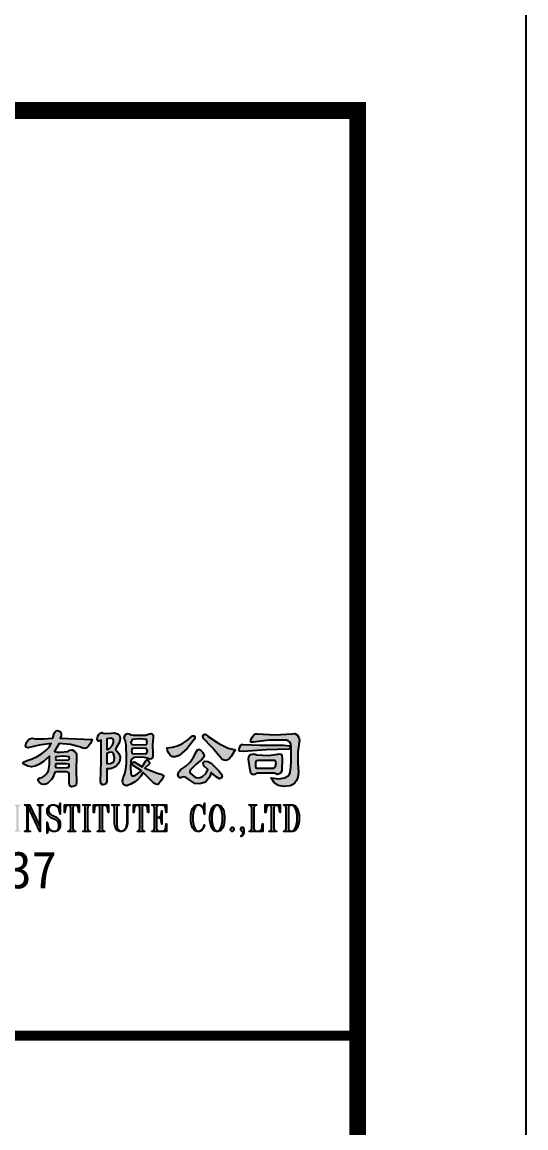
# Model space of a CAD drawing. Extents: x 1252172 to 1336272, y -987752 to -826269.
# Drawn here: x 1333277 to 1336272, y -869271 to -862699 of the extents above; entities that cross this region are included whole.
import ezdxf
from ezdxf.enums import TextEntityAlignment as Align

# ---------------------------------------------------------------- set-up
doc = ezdxf.new("R2010")
doc.units = 0
doc.header["$LTSCALE"] = 1000
for name, color, linetype in [('BTTK', 7, 'Continuous'), ('Logo', 4, 'Continuous'), ('PUB_TITLE', 7, 'Continuous'), ('电-标注', 1, 'Continuous')]:
    doc.layers.add(name, color=color, linetype=linetype)
doc.layers.add('yichutu', color=7, linetype='Continuous', true_color=0xffffff, plot=False)
doc.styles.add('HT', font='')
doc.styles.add('HZ(TK)', font='geniso.shx', dxfattribs={"width": 0.9, "bigfont": 'hztxt.shx'})
doc.styles.get('HT').set_extended_font_data('SimHei')

# ---------------------------------------------------------------- blocks, each defined once
blk = doc.blocks.new('vhtemplate_2020年新竖式图框_A1')
at = {"layer": 'Logo'}
h = blk.add_hatch(color=4, dxfattribs=at)
h.dxf.hatch_style = 1
h.paths.add_polyline_path([(812.332, 545.3), (812.057, 545.113), (811.828, 545.019), (811.607, 544.988), (811.395, 545.019), (811.191, 545.113), (811.124, 545.165), (811.124, 545.238), (811.182, 545.29), (811.357, 545.362), (811.663, 545.461), (811.949, 545.592), (812.213, 545.753), (812.457, 545.946), (812.657, 546.154), (812.79, 546.362), (812.074, 546.279), (811.391, 546.112), (811.291, 546.143), (811.257, 546.237), (811.32, 546.422), (811.407, 546.56), (811.52, 546.651), (811.657, 546.695), (811.824, 546.654), (812.324, 546.643), (812.89, 546.695), (812.957, 546.987), (813.013, 547.073), (813.082, 547.122), (813.163, 547.135), (813.257, 547.112), (813.336, 547.039), (813.373, 546.945), (813.369, 546.831), (813.323, 546.695), (815.223, 546.612), (815.114, 546.362), (814.989, 546.196), (814.898, 546.115), (814.789, 546.081), (814.665, 546.094), (814.523, 546.154), (813.94, 546.31), (813.257, 546.362), (812.99, 545.904), (813.132, 545.852), (813.29, 545.862), (813.79, 545.904), (813.898, 545.966), (814.023, 545.987), (814.19, 545.904), (814.281, 545.779), (814.29, 545.571), (814.273, 544.79), (814.29, 544.03), (814.277, 543.938), (814.24, 543.873), (814.09, 543.821), (813.988, 543.803), (813.915, 543.832), (813.871, 543.907), (813.856, 544.03), (813.856, 544.613), (813.781, 544.675), (813.69, 544.696), (813.123, 544.696), (813.015, 544.665), (812.957, 544.571), (812.894, 544.394), (812.807, 544.238), (812.694, 544.102), (812.557, 543.988), (812.39, 543.936), (812.224, 543.946), (812.065, 544.071), (811.99, 544.196), (812.024, 544.269), (812.124, 544.321), (812.28, 544.378), (812.415, 544.467), (812.53, 544.587), (812.623, 544.738), (812.69, 545.144), (812.69, 545.612)])
h.paths.add_polyline_path([(813.023, 545.04), (813.057, 544.946), (813.398, 544.925), (813.69, 544.946), (813.775, 544.941), (813.831, 544.967), (813.859, 545.024), (813.856, 545.113), (813.806, 545.146), (813.656, 545.165), (813.057, 545.154)], flags=16)
h.paths.add_polyline_path([(813.04, 545.487), (813.057, 545.404), (813.432, 545.383), (813.823, 545.404), (813.865, 545.467), (813.856, 545.571), (813.507, 545.612), (813.057, 545.571)], flags=16)
h = blk.add_hatch(color=4, dxfattribs=at)
h.dxf.hatch_style = 1
h.paths.add_polyline_path([(817.53, 546.883), (817.655, 546.862), (818.388, 546.862), (818.622, 546.945), (818.724, 546.964), (818.797, 546.935), (818.84, 546.859), (818.855, 546.737), (818.797, 546.289), (818.822, 545.779), (818.822, 545.618), (818.788, 545.508), (818.722, 545.451), (818.622, 545.446), (818.48, 545.508), (818.322, 545.529), (818.013, 545.55), (817.689, 545.529), (817.564, 545.435), (817.522, 545.321), (817.505, 544.936), (817.522, 544.613), (817.532, 544.524), (817.564, 544.467), (817.616, 544.441), (817.689, 544.446), (817.922, 544.561), (818.155, 544.738), (817.655, 545.071), (817.622, 545.146), (817.622, 545.206), (817.655, 545.251), (817.722, 545.279), (818.188, 544.988), (818.388, 545.321), (818.463, 545.394), (818.555, 545.362), (818.638, 545.269), (818.622, 545.154), (818.355, 544.904), (818.988, 544.654), (819.363, 544.519), (819.488, 544.446), (819.346, 544.186), (819.188, 543.988), (819.099, 543.936), (818.996, 543.946), (818.882, 544.019), (818.755, 544.155), (818.255, 544.654), (818.122, 544.438), (817.955, 544.248), (817.755, 544.084), (817.522, 543.946), (817.264, 543.863), (817.166, 543.884), (817.089, 543.946), (817.037, 544.032), (817.014, 544.123), (817.055, 544.321), (817.155, 544.568), (817.222, 544.852), (817.255, 545.172), (817.255, 545.529), (817.239, 546.279), (817.193, 546.529), (817.122, 546.695), (817.153, 546.836), (817.214, 546.924), (817.303, 546.961), (817.422, 546.945)])
h.paths.add_polyline_path([(817.555, 545.935), (817.589, 545.779), (818.022, 545.758), (818.455, 545.779), (818.505, 545.914), (818.455, 546.071), (817.955, 546.091), (817.589, 546.071)], flags=16)
h.paths.add_polyline_path([(818.005, 546.3), (818.455, 546.321), (818.488, 546.477), (818.455, 546.612), (818.005, 546.654), (817.589, 546.612), (817.522, 546.456), (817.539, 546.386), (817.589, 546.321)], flags=16)
h.paths.add_polyline_path([(816.872, 546.539), (816.822, 546.404), (816.639, 546.112), (816.61, 546.029), (816.622, 545.987), (816.806, 545.779), (816.889, 545.571), (816.872, 545.362), (816.756, 545.154), (816.626, 545.011), (816.472, 544.915), (816.293, 544.865), (816.089, 544.863), (816.089, 544.113), (816.062, 544.022), (816.014, 543.957), (815.856, 543.905), (815.756, 543.977), (815.723, 544.113), (815.764, 545.31), (815.756, 546.57), (815.656, 546.529), (815.61, 546.505), (815.573, 546.518), (815.523, 546.654), (815.564, 546.802), (815.623, 546.914), (815.698, 546.99), (815.789, 547.029), (815.875, 546.979), (815.997, 546.956), (816.356, 546.987), (816.547, 546.997), (816.722, 546.945), (816.847, 546.841), (816.889, 546.695)])
h.paths.add_polyline_path([(816.089, 545.154), (816.293, 545.178), (816.439, 545.248), (816.526, 545.365), (816.556, 545.529), (816.489, 545.758), (816.431, 545.826), (816.356, 545.862), (816.222, 545.841), (816.089, 545.779)], flags=16)
h.paths.add_polyline_path([(816.089, 545.987), (816.272, 546.102), (816.422, 546.279), (816.483, 546.43), (816.497, 546.55), (816.466, 546.638), (816.389, 546.695), (816.089, 546.654)], flags=16)
h = blk.add_hatch(color=4, dxfattribs=at)
h.dxf.hatch_style = 1
h.paths.add_polyline_path([(821.796, 545.841), (821.854, 545.696), (821.873, 545.633), (821.862, 545.571), (821.754, 545.446), (821.396, 545.133), (821.054, 544.779), (821.021, 544.675), (821.054, 544.613), (821.287, 544.404), (821.394, 544.342), (821.512, 544.321), (821.644, 544.342), (821.787, 544.404), (821.996, 544.613), (822.087, 544.821), (821.887, 545.019), (821.837, 545.11), (821.821, 545.196), (821.829, 545.29), (821.921, 545.321), (822.096, 545.31), (822.287, 545.196), (822.754, 544.738), (822.887, 544.571), (822.954, 544.446), (822.912, 544.321), (822.787, 544.279), (822.595, 544.394), (822.287, 544.654), (822.254, 544.509), (822.187, 544.363), (821.954, 544.071), (821.629, 543.967), (821.321, 543.988), (821.021, 544.196), (820.763, 544.363), (820.665, 544.384), (820.588, 544.363), (820.496, 544.324), (820.421, 544.332), (820.363, 544.386), (820.321, 544.488), (820.363, 544.696), (820.488, 544.821), (820.783, 545.014), (821.038, 545.258), (821.25, 545.555), (821.421, 545.904), (821.475, 545.985), (821.537, 546.019), (821.608, 546.005), (821.687, 545.946)])
h.paths.add_polyline_path([(819.988, 546.154), (820.288, 546.227), (820.588, 546.362), (820.888, 546.56), (821.187, 546.82), (821.254, 546.831), (821.321, 546.779), (821.329, 546.695), (821.287, 546.612), (820.863, 546.081), (820.388, 545.654), (820.154, 545.571), (819.988, 545.571), (819.857, 545.683), (819.763, 545.81), (819.707, 545.953), (819.688, 546.112)])
h.paths.add_polyline_path([(822.754, 546.362), (823.312, 546.102), (823.72, 545.987), (823.491, 545.599), (823.379, 545.474), (823.27, 545.394), (823.163, 545.359), (823.058, 545.37), (822.955, 545.427), (822.854, 545.529), (822.362, 546.133), (821.821, 546.695), (821.796, 546.81), (821.854, 546.904), (821.908, 546.927), (821.971, 546.914), (822.121, 546.779)])
h = blk.add_hatch(color=4, dxfattribs=at)
h.dxf.hatch_style = 1
h.paths.add_polyline_path([(826.069, 546.883), (827.119, 546.945), (827.261, 546.966), (827.419, 546.862), (827.527, 546.654), (827.538, 546.55), (827.519, 546.445), (827.452, 545.862), (827.452, 545.196), (827.486, 544.675), (827.452, 544.363), (827.373, 544.175), (827.269, 544.03), (827.14, 543.925), (826.986, 543.863), (826.615, 543.813), (826.303, 543.873), (826.048, 544.043), (825.853, 544.321), (826.311, 544.279), (826.652, 544.321), (826.877, 544.446), (826.946, 544.54), (826.986, 544.654), (827.036, 544.977), (827.052, 545.279), (827.052, 546.196), (827.021, 546.344), (826.961, 546.456), (826.871, 546.531), (826.752, 546.57), (825.744, 546.56), (824.786, 546.445), (824.67, 546.456), (824.649, 546.5), (824.653, 546.57), (824.728, 546.75), (824.82, 546.872), (824.928, 546.938), (825.053, 546.945)])
h.paths.add_polyline_path([(825.203, 546.268), (826.586, 546.279), (826.952, 546.237), (826.986, 546.112), (826.969, 546.05), (826.919, 546.029), (825.553, 545.998), (824.187, 545.904), (823.978, 545.914), (823.943, 545.959), (823.953, 546.029), (824.045, 546.248), (824.109, 546.302), (824.187, 546.321)])
h.paths.add_polyline_path([(824.845, 545.748), (824.986, 545.696), (825.703, 545.664), (826.253, 545.737), (826.319, 545.758), (826.452, 545.737), (826.502, 545.633), (826.519, 545.487), (826.486, 544.738), (826.386, 544.581), (826.219, 544.529), (826.053, 544.613), (825.02, 544.613), (824.886, 544.529), (824.745, 544.529), (824.653, 544.613), (824.586, 544.904), (824.52, 545.446), (824.534, 545.573), (824.578, 545.664), (824.651, 545.719), (824.753, 545.737)])
h.paths.add_polyline_path([(825.086, 545.362), (824.978, 545.331), (824.92, 545.238), (824.92, 544.988), (824.945, 544.925), (824.986, 544.904), (826.019, 544.904), (826.103, 544.967), (826.153, 545.154), (826.136, 545.29), (826.086, 545.362)], flags=16)
h = blk.add_hatch(color=4, dxfattribs=at)
h.dxf.hatch_style = 1
h.paths.add_polyline_path([(810.562, 541.131), (810.562, 541.165), (810.612, 541.165), (810.678, 541.21), (810.71, 541.302), (810.71, 542.563), (810.678, 542.655), (810.612, 542.7), (810.562, 542.7), (810.562, 542.734), (810.989, 542.734), (810.989, 542.7), (810.939, 542.7), (810.874, 542.655), (810.842, 542.563), (810.842, 541.302), (810.874, 541.21), (810.939, 541.165), (810.989, 541.165), (810.989, 541.131)])
h.paths.add_polyline_path([(812.234, 542.7), (812.136, 542.632), (812.136, 541.131), (812.117, 541.131), (811.387, 542.661), (811.387, 541.233), (811.484, 541.165), (811.535, 541.165), (811.535, 541.131), (811.214, 541.131), (811.214, 541.165), (811.264, 541.165), (811.362, 541.233), (811.362, 542.632), (811.264, 542.7), (811.214, 542.7), (811.214, 542.734), (811.487, 542.734), (812.111, 541.428), (812.111, 542.632), (812.014, 542.7), (811.963, 542.7), (811.963, 542.734), (812.284, 542.734), (812.284, 542.7)])
h.paths.add_polyline_path([(813.268, 541.287), (813.209, 541.208), (813.044, 541.131), (812.88, 541.131), (812.715, 541.208), (812.619, 541.34), (812.549, 541.044), (812.549, 541.701), (812.625, 541.381), (812.728, 541.237), (812.884, 541.165), (813.041, 541.165), (813.194, 541.237), (813.245, 541.377), (813.245, 541.592), (813.194, 541.734), (813.092, 541.805), (812.769, 541.956), (812.606, 542.109), (812.549, 542.264), (812.549, 542.5), (812.659, 542.657), (812.827, 542.734), (812.991, 542.734), (813.156, 542.657), (813.252, 542.525), (813.322, 542.822), (813.322, 542.164), (813.246, 542.484), (813.144, 542.628), (812.988, 542.7), (812.83, 542.7), (812.677, 542.628), (812.626, 542.489), (812.626, 542.348), (812.677, 542.207), (812.779, 542.135), (813.102, 541.985), (813.266, 541.832), (813.322, 541.675), (813.322, 541.443)])
h.paths.add_polyline_path([(814.431, 542.267), (814.396, 542.561), (814.37, 542.615), (814.324, 542.657), (814.177, 542.7), (814.113, 542.655), (814.081, 542.563), (814.081, 541.302), (814.113, 541.21), (814.178, 541.165), (814.229, 541.165), (814.229, 541.131), (813.801, 541.131), (813.801, 541.165), (813.851, 541.165), (813.917, 541.21), (813.949, 541.302), (813.949, 542.563), (813.917, 542.655), (813.853, 542.7), (813.706, 542.657), (813.66, 542.615), (813.634, 542.561), (813.599, 542.267), (813.574, 542.269), (813.574, 542.734), (814.455, 542.734), (814.455, 542.269)])
h.paths.add_polyline_path([(814.667, 541.131), (814.667, 541.165), (814.717, 541.165), (814.782, 541.21), (814.814, 541.302), (814.814, 542.563), (814.782, 542.655), (814.717, 542.7), (814.667, 542.7), (814.667, 542.734), (815.094, 542.734), (815.094, 542.7), (815.044, 542.7), (814.978, 542.655), (814.946, 542.563), (814.946, 541.302), (814.978, 541.21), (815.044, 541.165), (815.094, 541.165), (815.094, 541.131)])
h.paths.add_polyline_path([(816.162, 542.267), (816.127, 542.561), (816.101, 542.615), (816.055, 542.657), (815.908, 542.7), (815.844, 542.655), (815.812, 542.563), (815.812, 541.302), (815.844, 541.21), (815.91, 541.165), (815.96, 541.165), (815.96, 541.131), (815.532, 541.131), (815.532, 541.165), (815.583, 541.165), (815.648, 541.21), (815.68, 541.302), (815.68, 542.563), (815.648, 542.655), (815.584, 542.7), (815.437, 542.657), (815.391, 542.615), (815.365, 542.561), (815.33, 542.267), (815.306, 542.269), (815.306, 542.734), (816.186, 542.734), (816.186, 542.269)])
h.paths.add_polyline_path([(817.417, 542.7), (817.319, 542.632), (817.319, 541.594), (817.264, 541.363), (817.152, 541.208), (816.987, 541.131), (816.878, 541.131), (816.878, 541.145), (816.874, 541.131), (816.712, 541.208), (816.6, 541.363), (816.546, 541.594), (816.546, 542.563), (816.513, 542.655), (816.448, 542.7), (816.398, 542.7), (816.398, 542.734), (816.825, 542.734), (816.825, 542.7), (816.775, 542.7), (816.709, 542.655), (816.677, 542.563), (816.677, 541.524), (816.728, 541.306), (816.779, 541.237), (816.881, 541.165), (816.984, 541.165), (817.14, 541.237), (817.242, 541.381), (817.294, 541.599), (817.294, 542.632), (817.196, 542.7), (817.146, 542.7), (817.146, 542.734), (817.467, 542.734), (817.467, 542.7)])
h.paths.add_polyline_path([(818.535, 542.267), (818.5, 542.561), (818.474, 542.615), (818.428, 542.657), (818.281, 542.7), (818.217, 542.655), (818.185, 542.563), (818.185, 541.302), (818.217, 541.21), (818.283, 541.165), (818.333, 541.165), (818.333, 541.131), (817.905, 541.131), (817.905, 541.165), (817.956, 541.165), (818.021, 541.21), (818.053, 541.302), (818.053, 542.563), (818.021, 542.655), (817.957, 542.7), (817.81, 542.657), (817.765, 542.615), (817.738, 542.561), (817.703, 542.267), (817.679, 542.269), (817.679, 542.734), (818.56, 542.734), (818.56, 542.269)])
h.paths.add_polyline_path([(818.771, 541.131), (818.771, 541.165), (818.821, 541.165), (818.887, 541.21), (818.919, 541.302), (818.919, 542.563), (818.887, 542.655), (818.821, 542.7), (818.771, 542.7), (818.771, 542.734), (819.638, 542.734), (819.638, 542.269), (819.614, 542.267), (819.579, 542.561), (819.552, 542.615), (819.507, 542.657), (819.357, 542.7), (819.148, 542.7), (819.082, 542.655), (819.05, 542.563), (819.05, 541.987), (819.143, 541.987), (819.281, 542.036), (819.294, 542.054), (819.371, 542.374), (819.371, 541.567), (819.294, 541.887), (819.281, 541.903), (819.143, 541.952), (819.05, 541.952), (819.05, 541.302), (819.082, 541.21), (819.148, 541.165), (819.357, 541.165), (819.507, 541.208), (819.552, 541.251), (819.579, 541.304), (819.614, 541.599), (819.638, 541.596), (819.638, 541.131)])
h = blk.add_hatch(color=4, dxfattribs=at)
h.dxf.hatch_style = 1
h.paths.add_polyline_path([(821.829, 542.484), (821.725, 542.628), (821.622, 542.7), (821.468, 542.7), (821.366, 542.63), (821.262, 542.412), (821.21, 542.117), (821.21, 541.748), (821.262, 541.453), (821.366, 541.235), (821.468, 541.165), (821.622, 541.165), (821.725, 541.237), (821.829, 541.383), (821.882, 541.53), (821.904, 541.513), (821.85, 541.361), (821.74, 541.208), (821.628, 541.131), (821.46, 541.133), (821.298, 541.208), (821.186, 541.361), (821.133, 541.516), (821.078, 541.744), (821.078, 542.121), (821.133, 542.35), (821.186, 542.504), (821.298, 542.657), (821.462, 542.734), (821.628, 542.734), (821.74, 542.657), (821.835, 542.525), (821.905, 542.822), (821.905, 542.164)])
h.paths.add_polyline_path([(823.039, 541.516), (822.983, 541.361), (822.872, 541.208), (822.709, 541.131), (822.595, 541.131), (822.594, 541.133), (822.432, 541.208), (822.32, 541.361), (822.265, 541.516), (822.211, 541.818), (822.211, 542.047), (822.265, 542.35), (822.32, 542.504), (822.432, 542.657), (822.595, 542.734), (822.709, 542.734), (822.71, 542.732), (822.872, 542.657), (822.983, 542.504), (823.039, 542.35), (823.092, 542.047), (823.092, 541.818)])
h.paths.add_polyline_path([(822.961, 542.117), (822.909, 542.412), (822.805, 542.63), (822.702, 542.7), (822.601, 542.7), (822.499, 542.63), (822.395, 542.412), (822.343, 542.117), (822.343, 541.748), (822.395, 541.453), (822.499, 541.235), (822.601, 541.165), (822.702, 541.165), (822.805, 541.235), (822.909, 541.453), (822.961, 541.748)], flags=16)
h.paths.add_polyline_path([(823.576, 541.131), (823.513, 541.131), (823.452, 541.216), (823.452, 541.304), (823.513, 541.389), (823.576, 541.389), (823.637, 541.304), (823.637, 541.216)])
h.paths.add_polyline_path([(824.178, 540.912), (824.068, 540.835), (824.056, 540.865), (824.158, 540.938), (824.187, 541.1), (824.164, 541.131), (824.111, 541.131), (824.05, 541.216), (824.05, 541.304), (824.111, 541.389), (824.174, 541.389), (824.235, 541.304), (824.235, 541.07)])
h.paths.add_polyline_path([(824.553, 541.131), (824.553, 541.165), (824.603, 541.165), (824.669, 541.21), (824.701, 541.302), (824.701, 542.563), (824.669, 542.655), (824.603, 542.7), (824.553, 542.7), (824.553, 542.734), (824.98, 542.734), (824.98, 542.7), (824.93, 542.7), (824.864, 542.655), (824.832, 542.563), (824.832, 541.302), (824.864, 541.21), (824.93, 541.165), (825.085, 541.165), (825.235, 541.208), (825.282, 541.251), (825.307, 541.304), (825.343, 541.599), (825.367, 541.596), (825.367, 541.131)])
h.paths.add_polyline_path([(826.369, 542.267), (826.334, 542.561), (826.308, 542.615), (826.263, 542.657), (826.116, 542.7), (826.051, 542.655), (826.019, 542.563), (826.019, 541.302), (826.051, 541.21), (826.117, 541.165), (826.168, 541.165), (826.168, 541.131), (825.739, 541.131), (825.739, 541.165), (825.79, 541.165), (825.856, 541.21), (825.888, 541.302), (825.888, 542.563), (825.856, 542.655), (825.792, 542.7), (825.645, 542.657), (825.599, 542.615), (825.573, 542.561), (825.538, 542.267), (825.513, 542.269), (825.513, 542.734), (826.394, 542.734), (826.394, 542.269)])
h.paths.add_polyline_path([(827.472, 541.516), (827.418, 541.361), (827.307, 541.208), (827.142, 541.131), (826.605, 541.131), (826.605, 541.165), (826.655, 541.165), (826.721, 541.21), (826.753, 541.302), (826.753, 542.563), (826.721, 542.655), (826.655, 542.7), (826.605, 542.7), (826.605, 542.734), (827.142, 542.734), (827.307, 542.657), (827.418, 542.504), (827.472, 542.35), (827.527, 542.121), (827.527, 541.744)])
h.paths.add_polyline_path([(827.396, 542.117), (827.343, 542.412), (827.24, 542.63), (827.136, 542.7), (826.982, 542.7), (826.917, 542.655), (826.884, 542.563), (826.884, 541.302), (826.917, 541.21), (826.982, 541.165), (827.136, 541.165), (827.24, 541.235), (827.343, 541.453), (827.396, 541.748)], flags=16)
at = {"layer": 'BTTK', "const_width": 0.6}
blk.add_lwpolyline([(831, 529), (761, 529)], dxfattribs=at)
at = {"layer": 'Logo', "color": 4}
for points in [[(812.332, 545.3), (812.057, 545.113), (811.828, 545.019), (811.607, 544.988), (811.395, 545.019), (811.191, 545.113), (811.124, 545.165), (811.124, 545.238), (811.182, 545.29), (811.357, 545.362), (811.663, 545.461), (811.949, 545.592), (812.213, 545.753), (812.457, 545.946), (812.657, 546.154), (812.79, 546.362), (812.074, 546.279), (811.391, 546.112), (811.291, 546.143), (811.257, 546.237), (811.32, 546.422), (811.407, 546.56), (811.52, 546.651), (811.657, 546.695), (811.824, 546.654), (812.324, 546.643), (812.89, 546.695), (812.957, 546.987), (813.013, 547.073), (813.082, 547.122), (813.163, 547.135), (813.257, 547.112), (813.336, 547.039), (813.373, 546.945), (813.369, 546.831), (813.323, 546.695), (815.223, 546.612), (815.114, 546.362), (814.989, 546.196), (814.898, 546.115), (814.789, 546.081), (814.665, 546.094), (814.523, 546.154), (813.94, 546.31), (813.257, 546.362), (812.99, 545.904), (813.132, 545.852), (813.29, 545.862), (813.79, 545.904), (813.898, 545.966), (814.023, 545.987), (814.19, 545.904), (814.281, 545.779), (814.29, 545.571), (814.273, 544.79), (814.29, 544.03), (814.277, 543.938), (814.24, 543.873), (814.09, 543.821), (813.988, 543.803), (813.915, 543.832), (813.871, 543.907), (813.856, 544.03), (813.856, 544.613), (813.781, 544.675), (813.69, 544.696), (813.123, 544.696), (813.015, 544.665), (812.957, 544.571), (812.894, 544.394), (812.807, 544.238), (812.694, 544.102), (812.557, 543.988), (812.39, 543.936), (812.224, 543.946), (812.065, 544.071), (811.99, 544.196), (812.024, 544.269), (812.124, 544.321), (812.28, 544.378), (812.415, 544.467), (812.53, 544.587), (812.623, 544.738), (812.69, 545.144), (812.69, 545.612)], [(816.872, 546.539), (816.822, 546.404), (816.639, 546.112), (816.61, 546.029), (816.622, 545.987), (816.806, 545.779), (816.889, 545.571), (816.872, 545.362), (816.756, 545.154), (816.626, 545.011), (816.472, 544.915), (816.293, 544.865), (816.089, 544.863), (816.089, 544.113), (816.062, 544.022), (816.014, 543.957), (815.856, 543.905), (815.756, 543.977), (815.723, 544.113), (815.764, 545.31), (815.756, 546.57), (815.656, 546.529), (815.61, 546.505), (815.573, 546.518), (815.523, 546.654), (815.564, 546.802), (815.623, 546.914), (815.698, 546.99), (815.789, 547.029), (815.875, 546.979), (815.997, 546.956), (816.356, 546.987), (816.547, 546.997), (816.722, 546.945), (816.847, 546.841), (816.889, 546.695)], [(817.53, 546.883), (817.655, 546.862), (818.388, 546.862), (818.622, 546.945), (818.724, 546.964), (818.797, 546.935), (818.84, 546.859), (818.855, 546.737), (818.797, 546.289), (818.822, 545.779), (818.822, 545.618), (818.788, 545.508), (818.722, 545.451), (818.622, 545.446), (818.48, 545.508), (818.322, 545.529), (818.013, 545.55), (817.689, 545.529), (817.564, 545.435), (817.522, 545.321), (817.505, 544.936), (817.522, 544.613), (817.532, 544.524), (817.564, 544.467), (817.616, 544.441), (817.689, 544.446), (817.922, 544.561), (818.155, 544.738), (817.655, 545.071), (817.622, 545.146), (817.622, 545.206), (817.655, 545.251), (817.722, 545.279), (818.188, 544.988), (818.388, 545.321), (818.463, 545.394), (818.555, 545.362), (818.638, 545.269), (818.622, 545.154), (818.355, 544.904), (818.988, 544.654), (819.363, 544.519), (819.488, 544.446), (819.346, 544.186), (819.188, 543.988), (819.099, 543.936), (818.996, 543.946), (818.882, 544.019), (818.755, 544.155), (818.255, 544.654), (818.122, 544.438), (817.955, 544.248), (817.755, 544.084), (817.522, 543.946), (817.264, 543.863), (817.166, 543.884), (817.089, 543.946), (817.037, 544.032), (817.014, 544.123), (817.055, 544.321), (817.155, 544.568), (817.222, 544.852), (817.255, 545.172), (817.255, 545.529), (817.239, 546.279), (817.193, 546.529), (817.122, 546.695), (817.153, 546.836), (817.214, 546.924), (817.303, 546.961), (817.422, 546.945)], [(822.754, 546.362), (823.312, 546.102), (823.72, 545.987), (823.491, 545.599), (823.379, 545.474), (823.27, 545.394), (823.163, 545.359), (823.058, 545.37), (822.955, 545.427), (822.854, 545.529), (822.362, 546.133), (821.821, 546.695), (821.796, 546.81), (821.854, 546.904), (821.908, 546.927), (821.971, 546.914), (822.121, 546.779)], [(826.069, 546.883), (827.119, 546.945), (827.261, 546.966), (827.419, 546.862), (827.527, 546.654), (827.538, 546.55), (827.519, 546.445), (827.452, 545.862), (827.452, 545.196), (827.486, 544.675), (827.452, 544.363), (827.373, 544.175), (827.269, 544.03), (827.14, 543.925), (826.986, 543.863), (826.615, 543.813), (826.303, 543.873), (826.048, 544.043), (825.853, 544.321), (826.311, 544.279), (826.652, 544.321), (826.877, 544.446), (826.946, 544.54), (826.986, 544.654), (827.036, 544.977), (827.052, 545.279), (827.052, 546.196), (827.021, 546.344), (826.961, 546.456), (826.871, 546.531), (826.752, 546.57), (825.744, 546.56), (824.786, 546.445), (824.67, 546.456), (824.649, 546.5), (824.653, 546.57), (824.728, 546.75), (824.82, 546.872), (824.928, 546.938), (825.053, 546.945)], [(816.089, 545.987), (816.272, 546.102), (816.422, 546.279), (816.483, 546.43), (816.497, 546.55), (816.466, 546.638), (816.389, 546.695), (816.089, 546.654)], [(818.005, 546.3), (818.455, 546.321), (818.488, 546.477), (818.455, 546.612), (818.005, 546.654), (817.589, 546.612), (817.522, 546.456), (817.539, 546.386), (817.589, 546.321)], [(819.988, 546.154), (820.288, 546.227), (820.588, 546.362), (820.888, 546.56), (821.187, 546.82), (821.254, 546.831), (821.321, 546.779), (821.329, 546.695), (821.287, 546.612), (820.863, 546.081), (820.388, 545.654), (820.154, 545.571), (819.988, 545.571), (819.857, 545.683), (819.763, 545.81), (819.707, 545.953), (819.688, 546.112)], [(825.203, 546.268), (826.586, 546.279), (826.952, 546.237), (826.986, 546.112), (826.969, 546.05), (826.919, 546.029), (825.553, 545.998), (824.187, 545.904), (823.978, 545.914), (823.943, 545.959), (823.953, 546.029), (824.045, 546.248), (824.109, 546.302), (824.187, 546.321)], [(813.04, 545.487), (813.057, 545.404), (813.432, 545.383), (813.823, 545.404), (813.865, 545.467), (813.856, 545.571), (813.507, 545.612), (813.057, 545.571)], [(816.089, 545.154), (816.293, 545.178), (816.439, 545.248), (816.526, 545.365), (816.556, 545.529), (816.489, 545.758), (816.431, 545.826), (816.356, 545.862), (816.222, 545.841), (816.089, 545.779)], [(817.555, 545.935), (817.589, 545.779), (818.022, 545.758), (818.455, 545.779), (818.505, 545.914), (818.455, 546.071), (817.955, 546.091), (817.589, 546.071)], [(821.796, 545.841), (821.854, 545.696), (821.873, 545.633), (821.862, 545.571), (821.754, 545.446), (821.396, 545.133), (821.054, 544.779), (821.021, 544.675), (821.054, 544.613), (821.287, 544.404), (821.394, 544.342), (821.512, 544.321), (821.644, 544.342), (821.787, 544.404), (821.996, 544.613), (822.087, 544.821), (821.887, 545.019), (821.837, 545.11), (821.821, 545.196), (821.829, 545.29), (821.921, 545.321), (822.096, 545.31), (822.287, 545.196), (822.754, 544.738), (822.887, 544.571), (822.954, 544.446), (822.912, 544.321), (822.787, 544.279), (822.595, 544.394), (822.287, 544.654), (822.254, 544.509), (822.187, 544.363), (821.954, 544.071), (821.629, 543.967), (821.321, 543.988), (821.021, 544.196), (820.763, 544.363), (820.665, 544.384), (820.588, 544.363), (820.496, 544.324), (820.421, 544.332), (820.363, 544.386), (820.321, 544.488), (820.363, 544.696), (820.488, 544.821), (820.783, 545.014), (821.038, 545.258), (821.25, 545.555), (821.421, 545.904), (821.475, 545.985), (821.537, 546.019), (821.608, 546.005), (821.687, 545.946)], [(824.845, 545.748), (824.986, 545.696), (825.703, 545.664), (826.253, 545.737), (826.319, 545.758), (826.452, 545.737), (826.502, 545.633), (826.519, 545.487), (826.486, 544.738), (826.386, 544.581), (826.219, 544.529), (826.053, 544.613), (825.02, 544.613), (824.886, 544.529), (824.745, 544.529), (824.653, 544.613), (824.586, 544.904), (824.52, 545.446), (824.534, 545.573), (824.578, 545.664), (824.651, 545.719), (824.753, 545.737)], [(813.023, 545.04), (813.057, 544.946), (813.398, 544.925), (813.69, 544.946), (813.775, 544.941), (813.831, 544.967), (813.859, 545.024), (813.856, 545.113), (813.806, 545.146), (813.656, 545.165), (813.057, 545.154)], [(825.086, 545.362), (824.978, 545.331), (824.92, 545.238), (824.92, 544.988), (824.945, 544.925), (824.986, 544.904), (826.019, 544.904), (826.103, 544.967), (826.153, 545.154), (826.136, 545.29), (826.086, 545.362)], [(812.234, 542.7), (812.136, 542.632), (812.136, 541.131), (812.117, 541.131), (811.387, 542.661), (811.387, 541.233), (811.484, 541.165), (811.535, 541.165), (811.535, 541.131), (811.214, 541.131), (811.214, 541.165), (811.264, 541.165), (811.362, 541.233), (811.362, 542.632), (811.264, 542.7), (811.214, 542.7), (811.214, 542.734), (811.487, 542.734), (812.111, 541.428), (812.111, 542.632), (812.014, 542.7), (811.963, 542.7), (811.963, 542.734), (812.284, 542.734), (812.284, 542.7)], [(813.268, 541.287), (813.209, 541.208), (813.044, 541.131), (812.88, 541.131), (812.715, 541.208), (812.619, 541.34), (812.549, 541.044), (812.549, 541.701), (812.625, 541.381), (812.728, 541.237), (812.884, 541.165), (813.041, 541.165), (813.194, 541.237), (813.245, 541.377), (813.245, 541.592), (813.194, 541.734), (813.092, 541.805), (812.769, 541.956), (812.606, 542.109), (812.549, 542.264), (812.549, 542.5), (812.659, 542.657), (812.827, 542.734), (812.991, 542.734), (813.156, 542.657), (813.252, 542.525), (813.322, 542.822), (813.322, 542.164), (813.246, 542.484), (813.144, 542.628), (812.988, 542.7), (812.83, 542.7), (812.677, 542.628), (812.626, 542.489), (812.626, 542.348), (812.677, 542.207), (812.779, 542.135), (813.102, 541.985), (813.266, 541.832), (813.322, 541.675), (813.322, 541.443)], [(814.431, 542.267), (814.396, 542.561), (814.37, 542.615), (814.324, 542.657), (814.177, 542.7), (814.113, 542.655), (814.081, 542.563), (814.081, 541.302), (814.113, 541.21), (814.178, 541.165), (814.229, 541.165), (814.229, 541.131), (813.801, 541.131), (813.801, 541.165), (813.851, 541.165), (813.917, 541.21), (813.949, 541.302), (813.949, 542.563), (813.917, 542.655), (813.853, 542.7), (813.706, 542.657), (813.66, 542.615), (813.634, 542.561), (813.599, 542.267), (813.574, 542.269), (813.574, 542.734), (814.455, 542.734), (814.455, 542.269)], [(814.667, 541.131), (814.667, 541.165), (814.717, 541.165), (814.782, 541.21), (814.814, 541.302), (814.814, 542.563), (814.782, 542.655), (814.717, 542.7), (814.667, 542.7), (814.667, 542.734), (815.094, 542.734), (815.094, 542.7), (815.044, 542.7), (814.978, 542.655), (814.946, 542.563), (814.946, 541.302), (814.978, 541.21), (815.044, 541.165), (815.094, 541.165), (815.094, 541.131)], [(816.162, 542.267), (816.127, 542.561), (816.101, 542.615), (816.055, 542.657), (815.908, 542.7), (815.844, 542.655), (815.812, 542.563), (815.812, 541.302), (815.844, 541.21), (815.91, 541.165), (815.96, 541.165), (815.96, 541.131), (815.532, 541.131), (815.532, 541.165), (815.583, 541.165), (815.648, 541.21), (815.68, 541.302), (815.68, 542.563), (815.648, 542.655), (815.584, 542.7), (815.437, 542.657), (815.391, 542.615), (815.365, 542.561), (815.33, 542.267), (815.306, 542.269), (815.306, 542.734), (816.186, 542.734), (816.186, 542.269)], [(817.417, 542.7), (817.319, 542.632), (817.319, 541.594), (817.264, 541.363), (817.152, 541.208), (816.987, 541.131), (816.878, 541.131), (816.878, 541.145), (816.874, 541.131), (816.712, 541.208), (816.6, 541.363), (816.546, 541.594), (816.546, 542.563), (816.513, 542.655), (816.448, 542.7), (816.398, 542.7), (816.398, 542.734), (816.825, 542.734), (816.825, 542.7), (816.775, 542.7), (816.709, 542.655), (816.677, 542.563), (816.677, 541.524), (816.728, 541.306), (816.779, 541.237), (816.881, 541.165), (816.984, 541.165), (817.14, 541.237), (817.242, 541.381), (817.294, 541.599), (817.294, 542.632), (817.196, 542.7), (817.146, 542.7), (817.146, 542.734), (817.467, 542.734), (817.467, 542.7)], [(818.535, 542.267), (818.5, 542.561), (818.474, 542.615), (818.428, 542.657), (818.281, 542.7), (818.217, 542.655), (818.185, 542.563), (818.185, 541.302), (818.217, 541.21), (818.283, 541.165), (818.333, 541.165), (818.333, 541.131), (817.905, 541.131), (817.905, 541.165), (817.956, 541.165), (818.021, 541.21), (818.053, 541.302), (818.053, 542.563), (818.021, 542.655), (817.957, 542.7), (817.81, 542.657), (817.765, 542.615), (817.738, 542.561), (817.703, 542.267), (817.679, 542.269), (817.679, 542.734), (818.56, 542.734), (818.56, 542.269)], [(818.771, 541.131), (818.771, 541.165), (818.821, 541.165), (818.887, 541.21), (818.919, 541.302), (818.919, 542.563), (818.887, 542.655), (818.821, 542.7), (818.771, 542.7), (818.771, 542.734), (819.638, 542.734), (819.638, 542.269), (819.614, 542.267), (819.579, 542.561), (819.552, 542.615), (819.507, 542.657), (819.357, 542.7), (819.148, 542.7), (819.082, 542.655), (819.05, 542.563), (819.05, 541.987), (819.143, 541.987), (819.281, 542.036), (819.294, 542.054), (819.371, 542.374), (819.371, 541.567), (819.294, 541.887), (819.281, 541.903), (819.143, 541.952), (819.05, 541.952), (819.05, 541.302), (819.082, 541.21), (819.148, 541.165), (819.357, 541.165), (819.507, 541.208), (819.552, 541.251), (819.579, 541.304), (819.614, 541.599), (819.638, 541.596), (819.638, 541.131)], [(821.829, 542.484), (821.725, 542.628), (821.622, 542.7), (821.468, 542.7), (821.366, 542.63), (821.262, 542.412), (821.21, 542.117), (821.21, 541.748), (821.262, 541.453), (821.366, 541.235), (821.468, 541.165), (821.622, 541.165), (821.725, 541.237), (821.829, 541.383), (821.882, 541.53), (821.904, 541.513), (821.85, 541.361), (821.74, 541.208), (821.628, 541.131), (821.46, 541.133), (821.298, 541.208), (821.186, 541.361), (821.133, 541.516), (821.078, 541.744), (821.078, 542.121), (821.133, 542.35), (821.186, 542.504), (821.298, 542.657), (821.462, 542.734), (821.628, 542.734), (821.74, 542.657), (821.835, 542.525), (821.905, 542.822), (821.905, 542.164)], [(823.039, 541.516), (822.983, 541.361), (822.872, 541.208), (822.709, 541.131), (822.595, 541.131), (822.594, 541.133), (822.432, 541.208), (822.32, 541.361), (822.265, 541.516), (822.211, 541.818), (822.211, 542.047), (822.265, 542.35), (822.32, 542.504), (822.432, 542.657), (822.595, 542.734), (822.709, 542.734), (822.71, 542.732), (822.872, 542.657), (822.983, 542.504), (823.039, 542.35), (823.092, 542.047), (823.092, 541.818)], [(822.961, 542.117), (822.909, 542.412), (822.805, 542.63), (822.702, 542.7), (822.601, 542.7), (822.499, 542.63), (822.395, 542.412), (822.343, 542.117), (822.343, 541.748), (822.395, 541.453), (822.499, 541.235), (822.601, 541.165), (822.702, 541.165), (822.805, 541.235), (822.909, 541.453), (822.961, 541.748)], [(824.553, 541.131), (824.553, 541.165), (824.603, 541.165), (824.669, 541.21), (824.701, 541.302), (824.701, 542.563), (824.669, 542.655), (824.603, 542.7), (824.553, 542.7), (824.553, 542.734), (824.98, 542.734), (824.98, 542.7), (824.93, 542.7), (824.864, 542.655), (824.832, 542.563), (824.832, 541.302), (824.864, 541.21), (824.93, 541.165), (825.085, 541.165), (825.235, 541.208), (825.282, 541.251), (825.307, 541.304), (825.343, 541.599), (825.367, 541.596), (825.367, 541.131)], [(826.369, 542.267), (826.334, 542.561), (826.308, 542.615), (826.263, 542.657), (826.116, 542.7), (826.051, 542.655), (826.019, 542.563), (826.019, 541.302), (826.051, 541.21), (826.117, 541.165), (826.168, 541.165), (826.168, 541.131), (825.739, 541.131), (825.739, 541.165), (825.79, 541.165), (825.856, 541.21), (825.888, 541.302), (825.888, 542.563), (825.856, 542.655), (825.792, 542.7), (825.645, 542.657), (825.599, 542.615), (825.573, 542.561), (825.538, 542.267), (825.513, 542.269), (825.513, 542.734), (826.394, 542.734), (826.394, 542.269)], [(827.472, 541.516), (827.418, 541.361), (827.307, 541.208), (827.142, 541.131), (826.605, 541.131), (826.605, 541.165), (826.655, 541.165), (826.721, 541.21), (826.753, 541.302), (826.753, 542.563), (826.721, 542.655), (826.655, 542.7), (826.605, 542.7), (826.605, 542.734), (827.142, 542.734), (827.307, 542.657), (827.418, 542.504), (827.472, 542.35), (827.527, 542.121), (827.527, 541.744)], [(827.396, 542.117), (827.343, 542.412), (827.24, 542.63), (827.136, 542.7), (826.982, 542.7), (826.917, 542.655), (826.884, 542.563), (826.884, 541.302), (826.917, 541.21), (826.982, 541.165), (827.136, 541.165), (827.24, 541.235), (827.343, 541.453), (827.396, 541.748)], [(823.576, 541.131), (823.513, 541.131), (823.452, 541.216), (823.452, 541.304), (823.513, 541.389), (823.576, 541.389), (823.637, 541.304), (823.637, 541.216)], [(824.178, 540.912), (824.068, 540.835), (824.056, 540.865), (824.158, 540.938), (824.187, 541.1), (824.164, 541.131), (824.111, 541.131), (824.05, 541.216), (824.05, 541.304), (824.111, 541.389), (824.174, 541.389), (824.235, 541.304), (824.235, 541.07)]]:
    blk.add_lwpolyline(points, close=True, dxfattribs=at)
at = {"layer": 'PUB_TITLE', "color": 7}
blk.add_lwpolyline([(0, 594), (841, 594), (841, 0), (0, 0)], close=True, dxfattribs=at)
at = {"layer": 'PUB_TITLE', "const_width": 1}
blk.add_lwpolyline([(25, 10), (831, 10), (831, 584), (25, 584)], close=True, dxfattribs=at)
at = {"color": 4, "style": 'HT'}
blk.add_text('设计证书编号：A261002637', height=2.2, dxfattribs=at).set_placement((777.153, 539.965), align=Align.TOP_LEFT)
at = {"layer": 'BTTK', "color": 4, "style": 'HZ(TK)', "width": 0.9}
for tag, p in [('合作单位', (796, 511.5)), ('建设单位', (796, 209.5)), ('工程名称', (796, 176.5)), ('子项名称', (806, 160)), ('图纸名称', (796, 141))]:
    blk.add_attdef(tag, text='', height=3.5, dxfattribs=at).set_placement(p, align=Align.MIDDLE_CENTER)
for tag, p in [('注册证书号', (808.5, 309.006)), ('注册印章号', (808.5, 301.006)), ('设计号', (806, 193)), ('图别', (789.75, 34)), ('图号', (822.25, 34)), ('版本号', (789.75, 26)), ('日期', (822.25, 26))]:
    blk.add_attdef(tag, text='', height=3.5, dxfattribs=at).set_placement(p, align=Align.MIDDLE)
blk = doc.blocks.new('yct-841-594-84100-59400-100-1000.0')
at = {"layer": 'yichutu', "color": 7, "true_color": 0xffffff}
blk.add_lwpolyline([(0, 0), (0, 59400), (84100, 59400), (84100, 0)], close=True, dxfattribs=at)

msp = doc.modelspace()

# ---------------------------------------------------------------- block references
at = {"layer": 'yichutu'}
msp.add_blockref('yct-841-594-84100-59400-100-1000.0', (1252171.6, -921623.7), dxfattribs=at)
at = {"layer": '电-标注', "xscale": 100, "yscale": 100, "zscale": 100}
msp.add_blockref('vhtemplate_2020年新竖式图框_A1', (1252171.6, -921623.7), dxfattribs=at)

doc.saveas('drawing.dxf')
